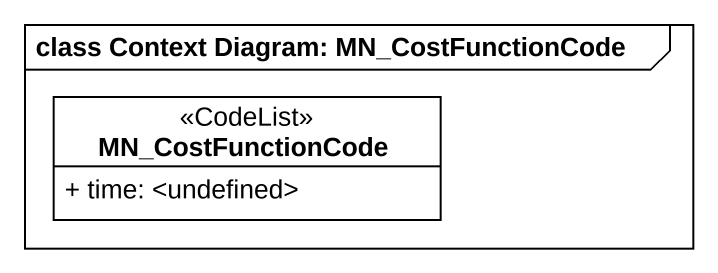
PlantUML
@startuml
mainframe class Context Diagram: MN_CostFunctionCode
hide circle
hide empty members
skinparam classAttributeIconSize 0
class MN_CostFunctionCode <<CodeList>> {
  + time: <undefined>
}
@enduml
